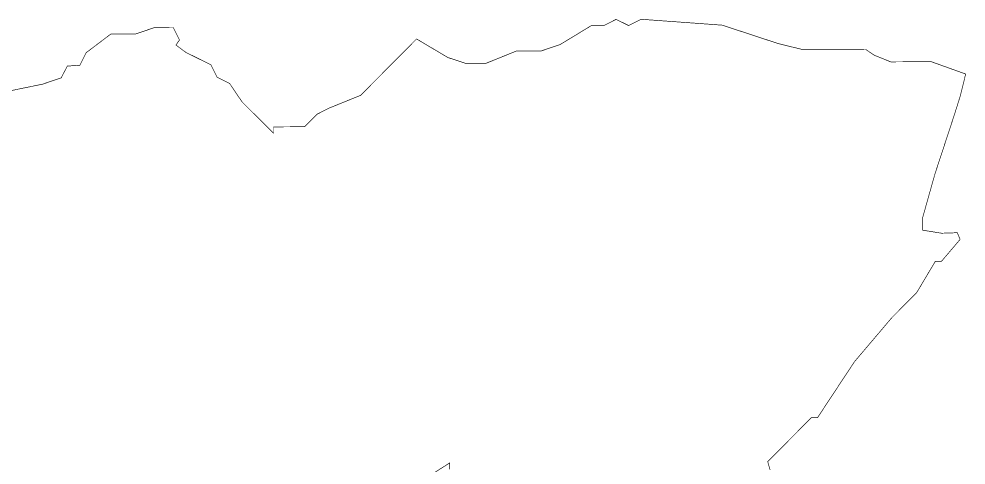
# Model space of a CAD drawing. Header units: metres. Extents: x 321718 to 327739, y 1839279 to 1845754.
# Drawn here: x 324782 to 327739, y 1842364 to 1843757 of the extents above; entities that cross this region are included whole.
import ezdxf

# ---------------------------------------------------------------- set-up
doc = ezdxf.new("R2010")
doc.units = ezdxf.units.M

msp = doc.modelspace()

# ---------------------------------------------------------------- linework, layer by layer
at = {"color": 6, "const_width": 2, "flags": 128}
for points in [[(324758.3, 1843533.3), (324855.6, 1843553.2), (324913.9, 1843572.9), (324933.3, 1843609.8), (324972.2, 1843612.1), (324991.6, 1843651.1), (325069.2, 1843709.9), (325147.1, 1843710.2), (325205.5, 1843730), (325263.9, 1843730.2), (325283.5, 1843691.3), (325272.5, 1843675.4), (325303.2, 1843652.5), (325381.3, 1843613.9), (325400.9, 1843575), (325439.9, 1843555.6), (325479.2, 1843497.4), (325577, 1843400.4), (325577, 1843419.9), (325674.3, 1843420.3), (325713, 1843459.5), (325751.9, 1843479.1), (325849.1, 1843518.5), (326023.7, 1843694.5), (326121.3, 1843636.5), (326179.8, 1843617.3), (326238.3, 1843617.5), (326335.5, 1843656.8), (326413.4, 1843657.2), (326471.8, 1843676.9), (326568.9, 1843735.8), (326607.9, 1843735.9), (326646.7, 1843755.6), (326685.8, 1843736.3), (326724.6, 1843755.9), (326977.9, 1843737.5), (327016.1, 1843725), (327141.6, 1843683.7), (327153.5, 1843679.8), (327201.8, 1843668), (327231.5, 1843660.6), (327426.3, 1843661.5), (327453, 1843643.5), (327504.3, 1843622.9), (327630.9, 1843623.4), (327738.2, 1843584.9), (327721.7, 1843517.6), (327703.4, 1843459.2), (327663.3, 1843337.1), (327642.2, 1843272.9), (327603.8, 1843136.3), (327604, 1843097.4), (327663.2, 1843087.9), (327711.9, 1843089.5), (327720.9, 1843068.7), (327662.8, 1843000.3), (327643.4, 1843000.2), (327585.3, 1842902.5), (327507.7, 1842824.3), (327391.5, 1842687.4), (327275.3, 1842511.7), (327255.8, 1842511.6), (327120.1, 1842374.6), (327127.4, 1842349)], [(326126.8, 1842351), (326126.7, 1842370.4), (325971.3, 1842272.4)]]:
    msp.add_lwpolyline(points, dxfattribs=at)

doc.saveas('drawing.dxf')
